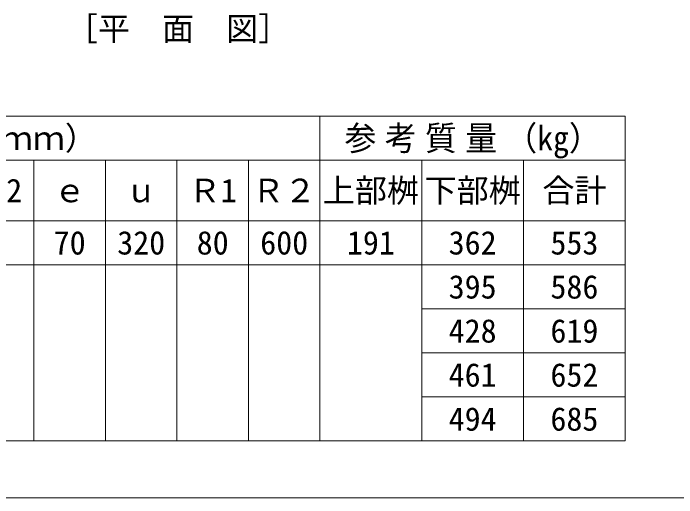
# Model space of a CAD drawing. Units: millimetres, scale not verified. Extents: x 50430 to 75195, y 75514 to 92741.
# Drawn here: x 68704 to 69910, y 84256 to 85136 of the extents above; entities that cross this region are included whole.
import ezdxf
from ezdxf.enums import TextEntityAlignment as Align

# ---------------------------------------------------------------- set-up
doc = ezdxf.new("R2010")
doc.units = ezdxf.units.MM
doc.header["$LTSCALE"] = 25
for name, color, linetype, lineweight in [('0_2', 7, 'Continuous', 5), ('DEFPOINTS_3', 8, 'Continuous', 0), ('寸法線', 7, 'Continuous', 9), ('枠', 5, 'Continuous', 5)]:
    doc.layers.add(name, color=color, linetype=linetype, lineweight=lineweight)
doc.styles.add('ＭＳ ゴシック', font='')
doc.styles.add('ＭＳ Ｐゴシック', font='')
doc.styles.get('ＭＳ ゴシック').set_extended_font_data('MS Gothic')
doc.styles.get('ＭＳ Ｐゴシック').set_extended_font_data('MS PGothic')

msp = doc.modelspace()

# ---------------------------------------------------------------- linework, layer by layer
at = {"layer": 'DEFPOINTS_3'}
msp.add_line((68081.75, 84679.05), (69446.75, 84679.05), dxfattribs=at)
at = {"layer": '寸法線', "lineweight": 13}
for p, q in [((67061.75, 84949.05), (69816.75, 84949.05)), ((69261.75, 84949.05), (69261.75, 84759.05)), ((69816.75, 84949.05), (69816.75, 84759.05)), ((67461.75, 84869.05), (69816.75, 84869.05)), ((68741.75, 84869.05), (68741.75, 84759.05)), ((68871.75, 84869.05), (68871.75, 84759.05)), ((69001.75, 84869.05), (69001.75, 84759.05)), ((69131.75, 84869.05), (69131.75, 84759.05)), ((69446.75, 84869.05), (69446.75, 84759.05)), ((69631.75, 84869.05), (69631.75, 84759.05)), ((67701.75, 84759.05), (69816.75, 84759.05)), ((68741.75, 84759.05), (68741.75, 84359.05)), ((68871.75, 84759.05), (68871.75, 84359.05)), ((69001.75, 84759.05), (69001.75, 84359.05)), ((69131.75, 84759.05), (69131.75, 84359.05)), ((69261.75, 84759.05), (69261.75, 84359.05)), ((69446.75, 84759.05), (69446.75, 84359.05)), ((69631.75, 84759.05), (69631.75, 84359.05)), ((69816.75, 84759.05), (69816.75, 84359.05)), ((69446.75, 84679.05), (69816.75, 84679.05)), ((69446.75, 84599.05), (69816.75, 84599.05)), ((69446.75, 84519.05), (69816.75, 84519.05)), ((69446.75, 84439.05), (69816.75, 84439.05)), ((68081.75, 84359.05), (69261.75, 84359.05)), ((69261.75, 84359.05), (69816.75, 84359.05))]:
    msp.add_line(p, q, dxfattribs=at)
at = {"layer": '枠', "lineweight": 20}
msp.add_line((66203.72, 84255.96), (71803.72, 84255.96), dxfattribs=at)

# ---------------------------------------------------------------- texts
at = {"layer": '0_2', "style": 'ＭＳ ゴシック'}
msp.add_text('［平\u3000面\u3000図］', height=42.72, dxfattribs=at).set_placement((69003.72, 85129.32), align=Align.TOP_CENTER)
at = {"layer": '寸法線', "style": 'ＭＳ ゴシック'}
for s, p in [('寸          法            （ｍｍ）', (68361.75, 84909.05)), ('ｄ2', (68676.75, 84814.05)), ('Ｒ1', (69066.75, 84814.05)), ('Ｒ２', (69196.75, 84814.05)), ('上部桝', (69354.25, 84814.05)), ('下部桝', (69539.25, 84814.05)), ('合計', (69724.25, 84814.05)), ('ｅ', (68806.75, 84814.05)), ('ｕ', (68936.75, 84814.05)), ('70', (68806.75, 84719.05)), ('320', (68936.75, 84719.05)), ('80', (69066.75, 84719.05)), ('600', (69196.75, 84719.05)), ('191', (69354.25, 84719.05)), ('362', (69539.25, 84719.05)), ('553', (69724.25, 84719.05)), ('395', (69539.25, 84639.05)), ('586', (69724.25, 84639.05)), ('428', (69539.25, 84559.05)), ('619', (69724.25, 84559.05)), ('461', (69539.25, 84479.05)), ('652', (69724.25, 84479.05)), ('494', (69539.25, 84399.05)), ('685', (69724.25, 84399.05))]:
    msp.add_text(s, height=42.72, dxfattribs=at).set_placement(p, align=Align.MIDDLE_CENTER)
at = {"layer": '寸法線', "style": 'ＭＳ Ｐゴシック', "width": 0.95}
msp.add_text('参 考 質 量 （㎏）', height=44.54, dxfattribs=at).set_placement((69539.25, 84909.05), align=Align.MIDDLE_CENTER)

doc.saveas('drawing.dxf')
